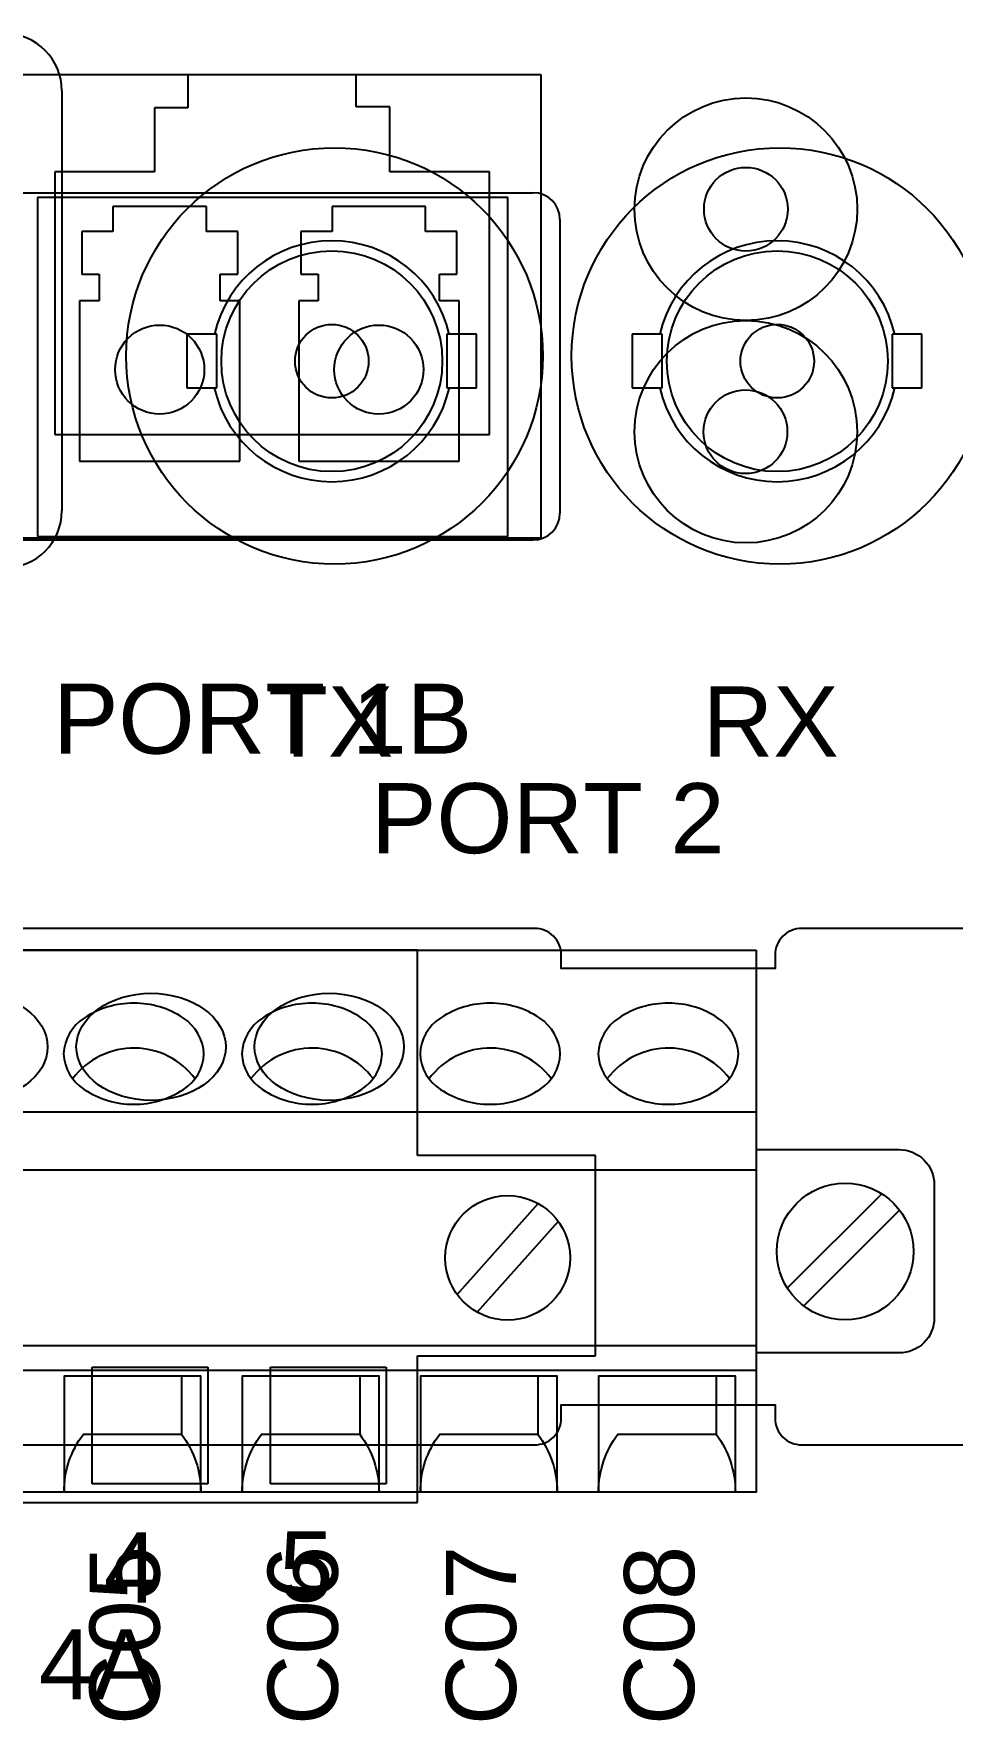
# Model space of a CAD drawing. Extents: x 1.1 to 23.7, y 0.2 to 17.2.
# Drawn here: x 18.017 to 19.048, y 5.105 to 6.999 of the extents above; entities that cross this region are included whole.
import ezdxf

# ---------------------------------------------------------------- set-up
doc = ezdxf.new("R2010")
doc.units = 0
doc.header["$MEASUREMENT"] = 0
for name, color, linetype in [('2_01__00__NO_ETH__EIA-232', 7, 'CONTINUOUS'), ('2_02__01__NO_ETH__EIA-485', 7, 'CONTINUOUS'), ('2_03__02___1__10-100BASE-T', 7, 'CONTINUOUS'), ('2_04__03___1__10-100BASE-T', 7, 'CONTINUOUS'), ('2_05__04___1__100BASE-FX_E', 7, 'CONTINUOUS'), ('2_06__06___2__10-100BASE-T', 7, 'CONTINUOUS'), ('2_07__08___2__100BASE-FX_E', 7, 'CONTINUOUS'), ('2_08__10__FO__NO_ETH__EIA-', 7, 'CONTINUOUS'), ('2_09__11__FO__NO_ETH__EIA-', 7, 'CONTINUOUS'), ('2_10__12__FO___1__10-100BA', 7, 'CONTINUOUS'), ('2_11__13__FO___1__10-100BA', 7, 'CONTINUOUS'), ('2_12__14__FO___1__100BASE-', 7, 'CONTINUOUS'), ('2_13__16__FO___2__10-100BA', 7, 'CONTINUOUS'), ('2_14__18__FO___2__100BASE-', 7, 'CONTINUOUS'), ('3_01__0-__NO_CARD', 7, 'CONTINUOUS'), ('3_02__B-___3__DI___4__DO__', 7, 'CONTINUOUS'), ('3_03__1-___4__DI___4__DO', 7, 'CONTINUOUS'), ('3_04__C-___4__DI___4__FHCI', 7, 'CONTINUOUS'), ('3_05__5-___8__AI', 7, 'CONTINUOUS'), ('3_06__6-___4__AI___4__AO', 7, 'CONTINUOUS'), ('3_07__A-__SERIAL_COMM_CARD', 7, 'CONTINUOUS'), ('3_08__3-___8__DI', 7, 'CONTINUOUS'), ('3_09__D-___4__DI___2__FORM', 7, 'CONTINUOUS')]:
    doc.layers.add(name, color=color, linetype=linetype)
doc.styles.add('ARIAL', font='arial.ttf')

msp = doc.modelspace()

# ---------------------------------------------------------------- linework, layer by layer
at = {"layer": '2_01__00__NO_ETH__EIA-232'}
msp.add_line((18.0484, 6.9352), (18.0484, 6.4634), dxfattribs=at)
for centre in [(18.3544, 6.6373), (18.8544, 6.6373)]:
    msp.add_circle(centre, 0.2338, dxfattribs=at)
for centre, start, end in [((17.9844, 6.9352), 0.0004, 90), ((17.9844, 6.4634), 270.0029, 0.0004)]:
    msp.add_arc(centre, 0.064, start, end, dxfattribs=at)
at = {"layer": '2_02__01__NO_ETH__EIA-485'}
msp.add_line((18.0484, 6.9352), (18.0484, 6.4634), dxfattribs=at)
for centre in [(18.3544, 6.6373), (18.8544, 6.6373)]:
    msp.add_circle(centre, 0.2338, dxfattribs=at)
for centre, start, end in [((17.9844, 6.9352), 0.0004, 90), ((17.9844, 6.4634), 270.0029, 0.0004)]:
    msp.add_arc(centre, 0.064, start, end, dxfattribs=at)
at = {"layer": '2_03__02___1__10-100BASE-T'}
for centre in [(18.3544, 6.6373), (18.8544, 6.6373)]:
    msp.add_circle(centre, 0.2338, dxfattribs=at)
at = {"layer": '2_04__03___1__10-100BASE-T'}
for centre in [(18.3544, 6.6373), (18.8544, 6.6373)]:
    msp.add_circle(centre, 0.2338, dxfattribs=at)
at = {"layer": '2_05__04___1__100BASE-FX_E'}
for p, q in [((17.9878, 6.8206), (18.5775, 6.8206)), ((18.6075, 6.7906), (18.6075, 6.4607)), ((17.9878, 6.4307), (18.5775, 6.4307))]:
    msp.add_line(p, q, dxfattribs=at)
for centre, radius in [((18.8162, 6.8021), 0.125), ((18.8162, 6.5522), 0.1249)]:
    msp.add_circle(centre, radius, dxfattribs=at)
for centre, start, end in [((18.5775, 6.7906), 0, 90), ((18.5775, 6.4607), 270, 0)]:
    msp.add_arc(centre, 0.03, start, end, dxfattribs=at)
at = {"layer": '2_06__06___2__10-100BASE-T'}
for p, q in [((18.5865, 6.953), (17.9823, 6.953)), ((18.1899, 6.953), (18.1899, 6.916)), ((18.3789, 6.917), (18.3789, 6.953)), ((18.5865, 6.433), (18.5865, 6.953)), ((18.1524, 6.916), (18.1524, 6.844)), ((18.1899, 6.916), (18.1524, 6.916)), ((18.4164, 6.917), (18.3789, 6.917)), ((18.4164, 6.844), (18.4164, 6.917)), ((18.1524, 6.844), (18.0404, 6.844)), ((18.0404, 6.844), (18.0404, 6.549)), ((18.5284, 6.844), (18.4164, 6.844)), ((18.5284, 6.549), (18.5284, 6.844)), ((18.0404, 6.549), (18.5284, 6.549)), ((17.9823, 6.433), (18.5865, 6.433))]:
    msp.add_line(p, q, dxfattribs=at)
for centre in [(18.8162, 6.8021), (18.8157, 6.5522)]:
    msp.add_circle(centre, 0.047, dxfattribs=at)
at = {"layer": '2_07__08___2__100BASE-FX_E'}
for p, q in [((18.5488, 6.8151), (18.0212, 6.8151)), ((18.0212, 6.8151), (18.0212, 6.4345)), ((18.2108, 6.8051), (18.1057, 6.8051)), ((18.1057, 6.8051), (18.1057, 6.777)), ((18.2108, 6.777), (18.2108, 6.8051)), ((18.4567, 6.8051), (18.3517, 6.8051)), ((18.3517, 6.8051), (18.3517, 6.777)), ((18.4567, 6.777), (18.4567, 6.8051)), ((18.5488, 6.4345), (18.5488, 6.8151)), ((18.1057, 6.777), (18.0708, 6.777)), ((18.0708, 6.777), (18.0708, 6.7291)), ((18.2458, 6.777), (18.2108, 6.777)), ((18.2458, 6.7291), (18.2458, 6.777)), ((18.3517, 6.777), (18.3167, 6.777)), ((18.3167, 6.777), (18.3167, 6.7291)), ((18.4917, 6.777), (18.4567, 6.777)), ((18.4917, 6.7291), (18.4917, 6.777)), ((18.0708, 6.7291), (18.0903, 6.7291)), ((18.0903, 6.7291), (18.0903, 6.6991)), ((18.2262, 6.6991), (18.2262, 6.7291)), ((18.2262, 6.7291), (18.2458, 6.7291)), ((18.3167, 6.7291), (18.3362, 6.7291)), ((18.3362, 6.7291), (18.3362, 6.6991)), ((18.4723, 6.6991), (18.4723, 6.7291)), ((18.4723, 6.7291), (18.4917, 6.7291)), ((18.0903, 6.6991), (18.0682, 6.6991)), ((18.0682, 6.6991), (18.0682, 6.519)), ((18.2482, 6.6991), (18.2262, 6.6991)), ((18.2482, 6.519), (18.2482, 6.6991)), ((18.3362, 6.6991), (18.3142, 6.6991)), ((18.3142, 6.6991), (18.3142, 6.519)), ((18.4943, 6.6991), (18.4723, 6.6991)), ((18.4943, 6.519), (18.4943, 6.6991)), ((18.0682, 6.519), (18.2482, 6.519)), ((18.3142, 6.519), (18.4943, 6.519)), ((18.0212, 6.4345), (18.5488, 6.4345))]:
    msp.add_line(p, q, dxfattribs=at)
for centre, radius in [((18.8162, 6.8021), 0.047), ((18.1582, 6.622), 0.05), ((18.4042, 6.622), 0.05), ((18.8157, 6.5522), 0.047)]:
    msp.add_circle(centre, radius, dxfattribs=at)
at = {"layer": '2_08__10__FO__NO_ETH__EIA-'}
for p, q in [((18.0484, 6.9352), (18.0484, 6.4634)), ((18.1887, 6.6613), (18.1892, 6.6617)), ((18.2222, 6.6617), (18.1887, 6.6617)), ((18.1887, 6.6617), (18.1887, 6.6014)), ((18.2222, 6.6014), (18.2222, 6.6617)), ((18.5138, 6.6617), (18.4804, 6.6617)), ((18.4804, 6.6617), (18.4804, 6.6014)), ((18.513, 6.6617), (18.5138, 6.6616)), ((18.5138, 6.6014), (18.5138, 6.6617)), ((18.6887, 6.6617), (18.6887, 6.6014)), ((18.6887, 6.6613), (18.6892, 6.6617)), ((18.7222, 6.6617), (18.6887, 6.6617)), ((18.7222, 6.6014), (18.7222, 6.6617)), ((19.0138, 6.6617), (18.9804, 6.6617)), ((18.9804, 6.6617), (18.9804, 6.6014)), ((19.013, 6.6617), (19.0138, 6.6616)), ((19.0138, 6.6014), (19.0138, 6.6617)), ((18.1895, 6.6014), (18.1887, 6.6015)), ((18.1887, 6.6014), (18.2222, 6.6014)), ((18.4804, 6.6014), (18.5138, 6.6014)), ((18.5138, 6.6018), (18.5133, 6.6014)), ((18.6895, 6.6014), (18.6887, 6.6015)), ((18.6887, 6.6014), (18.7222, 6.6014)), ((18.9804, 6.6014), (19.0138, 6.6014)), ((19.0138, 6.6018), (19.0133, 6.6014))]:
    msp.add_line(p, q, dxfattribs=at)
for centre, radius in [((18.3514, 6.6314), 0.124), ((18.8514, 6.6314), 0.124), ((18.3514, 6.6314), 0.0413), ((18.8514, 6.6314), 0.0413)]:
    msp.add_circle(centre, radius, dxfattribs=at)
for centre, radius, start, end in [((17.9844, 6.9352), 0.064, 0.0004, 90), ((18.3514, 6.6314), 0.1353, 12.9421, 167.0579), ((18.8514, 6.6314), 0.1353, 12.9421, 167.0579), ((18.3514, 6.6314), 0.1353, 192.8011, 347.1989), ((18.8514, 6.6314), 0.1353, 192.8011, 347.1989), ((17.9844, 6.4634), 0.064, 270.0029, 0.0004)]:
    msp.add_arc(centre, radius, start, end, dxfattribs=at)
at = {"layer": '2_09__11__FO__NO_ETH__EIA-'}
for p, q in [((18.0484, 6.9352), (18.0484, 6.4634)), ((18.1887, 6.6617), (18.1887, 6.6014)), ((18.2222, 6.6617), (18.1887, 6.6617)), ((18.1887, 6.6613), (18.1892, 6.6617)), ((18.2222, 6.6014), (18.2222, 6.6617)), ((18.4804, 6.6617), (18.4804, 6.6014)), ((18.5138, 6.6617), (18.4804, 6.6617)), ((18.513, 6.6617), (18.5138, 6.6616)), ((18.5138, 6.6014), (18.5138, 6.6617)), ((18.7222, 6.6617), (18.6887, 6.6617)), ((18.6887, 6.6613), (18.6892, 6.6617)), ((18.6887, 6.6617), (18.6887, 6.6014)), ((18.7222, 6.6014), (18.7222, 6.6617)), ((18.9804, 6.6617), (18.9804, 6.6014)), ((19.0138, 6.6617), (18.9804, 6.6617)), ((19.013, 6.6617), (19.0138, 6.6616)), ((19.0138, 6.6014), (19.0138, 6.6617)), ((18.1895, 6.6014), (18.1887, 6.6015)), ((18.1887, 6.6014), (18.2222, 6.6014)), ((18.4804, 6.6014), (18.5138, 6.6014)), ((18.5138, 6.6018), (18.5133, 6.6014)), ((18.6895, 6.6014), (18.6887, 6.6015)), ((18.6887, 6.6014), (18.7222, 6.6014)), ((18.9804, 6.6014), (19.0138, 6.6014)), ((19.0138, 6.6018), (19.0133, 6.6014))]:
    msp.add_line(p, q, dxfattribs=at)
for centre, radius in [((18.3514, 6.6314), 0.124), ((18.8514, 6.6314), 0.124), ((18.3514, 6.6314), 0.0413), ((18.8514, 6.6314), 0.0413)]:
    msp.add_circle(centre, radius, dxfattribs=at)
for centre, radius, start, end in [((17.9844, 6.9352), 0.064, 0.0004, 90), ((18.3514, 6.6314), 0.1353, 12.9421, 167.0579), ((18.8514, 6.6314), 0.1353, 12.9421, 167.0579), ((18.3514, 6.6314), 0.1353, 192.8011, 347.1989), ((18.8514, 6.6314), 0.1353, 192.8011, 347.1989), ((17.9844, 6.4634), 0.064, 270.0029, 0.0004)]:
    msp.add_arc(centre, radius, start, end, dxfattribs=at)
at = {"layer": '2_10__12__FO___1__10-100BA'}
for p, q in [((18.1887, 6.6613), (18.1892, 6.6617)), ((18.2222, 6.6617), (18.1887, 6.6617)), ((18.1887, 6.6617), (18.1887, 6.6014)), ((18.2222, 6.6014), (18.2222, 6.6617)), ((18.5138, 6.6617), (18.4804, 6.6617)), ((18.4804, 6.6617), (18.4804, 6.6014)), ((18.513, 6.6617), (18.5138, 6.6616)), ((18.5138, 6.6014), (18.5138, 6.6617)), ((18.6887, 6.6617), (18.6887, 6.6014)), ((18.6887, 6.6613), (18.6892, 6.6617)), ((18.7222, 6.6617), (18.6887, 6.6617)), ((18.7222, 6.6014), (18.7222, 6.6617)), ((19.0138, 6.6617), (18.9804, 6.6617)), ((18.9804, 6.6617), (18.9804, 6.6014)), ((19.013, 6.6617), (19.0138, 6.6616)), ((19.0138, 6.6014), (19.0138, 6.6617)), ((18.1895, 6.6014), (18.1887, 6.6015)), ((18.1887, 6.6014), (18.2222, 6.6014)), ((18.4804, 6.6014), (18.5138, 6.6014)), ((18.5138, 6.6018), (18.5133, 6.6014)), ((18.6895, 6.6014), (18.6887, 6.6015)), ((18.6887, 6.6014), (18.7222, 6.6014)), ((18.9804, 6.6014), (19.0138, 6.6014)), ((19.0138, 6.6018), (19.0133, 6.6014))]:
    msp.add_line(p, q, dxfattribs=at)
for centre, radius in [((18.3514, 6.6314), 0.124), ((18.8514, 6.6314), 0.124), ((18.3514, 6.6314), 0.0413), ((18.8514, 6.6314), 0.0413)]:
    msp.add_circle(centre, radius, dxfattribs=at)
for centre, start, end in [((18.3514, 6.6314), 12.9421, 167.0579), ((18.8514, 6.6314), 12.9421, 167.0579), ((18.3514, 6.6314), 192.8011, 347.1989), ((18.8514, 6.6314), 192.8011, 347.1989)]:
    msp.add_arc(centre, 0.1353, start, end, dxfattribs=at)
at = {"layer": '2_11__13__FO___1__10-100BA'}
for p, q in [((18.1887, 6.6613), (18.1892, 6.6617)), ((18.2222, 6.6617), (18.1887, 6.6617)), ((18.1887, 6.6617), (18.1887, 6.6014)), ((18.2222, 6.6014), (18.2222, 6.6617)), ((18.5138, 6.6617), (18.4804, 6.6617)), ((18.4804, 6.6617), (18.4804, 6.6014)), ((18.513, 6.6617), (18.5138, 6.6616)), ((18.5138, 6.6014), (18.5138, 6.6617)), ((18.6887, 6.6617), (18.6887, 6.6014)), ((18.6887, 6.6613), (18.6892, 6.6617)), ((18.7222, 6.6617), (18.6887, 6.6617)), ((18.7222, 6.6014), (18.7222, 6.6617)), ((19.0138, 6.6617), (18.9804, 6.6617)), ((18.9804, 6.6617), (18.9804, 6.6014)), ((19.013, 6.6617), (19.0138, 6.6616)), ((19.0138, 6.6014), (19.0138, 6.6617)), ((18.1895, 6.6014), (18.1887, 6.6015)), ((18.1887, 6.6014), (18.2222, 6.6014)), ((18.4804, 6.6014), (18.5138, 6.6014)), ((18.5138, 6.6018), (18.5133, 6.6014)), ((18.6895, 6.6014), (18.6887, 6.6015)), ((18.6887, 6.6014), (18.7222, 6.6014)), ((18.9804, 6.6014), (19.0138, 6.6014)), ((19.0138, 6.6018), (19.0133, 6.6014))]:
    msp.add_line(p, q, dxfattribs=at)
for centre, radius in [((18.3514, 6.6314), 0.124), ((18.8514, 6.6314), 0.124), ((18.3514, 6.6314), 0.0413), ((18.8514, 6.6314), 0.0413)]:
    msp.add_circle(centre, radius, dxfattribs=at)
for centre, start, end in [((18.3514, 6.6314), 12.9421, 167.0579), ((18.8514, 6.6314), 12.9421, 167.0579), ((18.3514, 6.6314), 192.8011, 347.1989), ((18.8514, 6.6314), 192.8011, 347.1989)]:
    msp.add_arc(centre, 0.1353, start, end, dxfattribs=at)
at = {"layer": '2_12__14__FO___1__100BASE-'}
for p, q in [((17.9878, 6.8206), (18.5775, 6.8206)), ((18.6075, 6.7906), (18.6075, 6.4607)), ((17.9878, 6.4307), (18.5775, 6.4307))]:
    msp.add_line(p, q, dxfattribs=at)
for centre, radius in [((18.8162, 6.8021), 0.125), ((18.8162, 6.5522), 0.1249)]:
    msp.add_circle(centre, radius, dxfattribs=at)
for centre, start, end in [((18.5775, 6.7906), 0, 90), ((18.5775, 6.4607), 270, 0)]:
    msp.add_arc(centre, 0.03, start, end, dxfattribs=at)
at = {"layer": '2_13__16__FO___2__10-100BA'}
for p, q in [((18.5865, 6.953), (17.9823, 6.953)), ((18.1899, 6.953), (18.1899, 6.916)), ((18.3789, 6.917), (18.3789, 6.953)), ((18.5865, 6.433), (18.5865, 6.953)), ((18.1524, 6.916), (18.1524, 6.844)), ((18.1899, 6.916), (18.1524, 6.916)), ((18.4164, 6.917), (18.3789, 6.917)), ((18.4164, 6.844), (18.4164, 6.917)), ((18.0404, 6.844), (18.0404, 6.549)), ((18.1524, 6.844), (18.0404, 6.844)), ((18.5284, 6.844), (18.4164, 6.844)), ((18.5284, 6.549), (18.5284, 6.844)), ((18.0404, 6.549), (18.5284, 6.549)), ((17.9823, 6.433), (18.5865, 6.433))]:
    msp.add_line(p, q, dxfattribs=at)
for centre in [(18.8162, 6.8021), (18.8157, 6.5522)]:
    msp.add_circle(centre, 0.047, dxfattribs=at)
at = {"layer": '2_14__18__FO___2__100BASE-'}
for p, q in [((18.0212, 6.8151), (18.0212, 6.4345)), ((18.5488, 6.8151), (18.0212, 6.8151)), ((18.1057, 6.8051), (18.1057, 6.777)), ((18.2108, 6.8051), (18.1057, 6.8051)), ((18.2108, 6.777), (18.2108, 6.8051)), ((18.3517, 6.8051), (18.3517, 6.777)), ((18.4567, 6.8051), (18.3517, 6.8051)), ((18.4567, 6.777), (18.4567, 6.8051)), ((18.5488, 6.4345), (18.5488, 6.8151)), ((18.0708, 6.777), (18.0708, 6.7291)), ((18.1057, 6.777), (18.0708, 6.777)), ((18.2458, 6.777), (18.2108, 6.777)), ((18.2458, 6.7291), (18.2458, 6.777)), ((18.3167, 6.777), (18.3167, 6.7291)), ((18.3517, 6.777), (18.3167, 6.777)), ((18.4917, 6.777), (18.4567, 6.777)), ((18.4917, 6.7291), (18.4917, 6.777)), ((18.0708, 6.7291), (18.0903, 6.7291)), ((18.0903, 6.7291), (18.0903, 6.6991)), ((18.2262, 6.7291), (18.2458, 6.7291)), ((18.2262, 6.6991), (18.2262, 6.7291)), ((18.3167, 6.7291), (18.3362, 6.7291)), ((18.3362, 6.7291), (18.3362, 6.6991)), ((18.4723, 6.7291), (18.4917, 6.7291)), ((18.4723, 6.6991), (18.4723, 6.7291)), ((18.0682, 6.6991), (18.0682, 6.519)), ((18.0903, 6.6991), (18.0682, 6.6991)), ((18.2482, 6.6991), (18.2262, 6.6991)), ((18.2482, 6.519), (18.2482, 6.6991)), ((18.3142, 6.6991), (18.3142, 6.519)), ((18.3362, 6.6991), (18.3142, 6.6991)), ((18.4943, 6.6991), (18.4723, 6.6991)), ((18.4943, 6.519), (18.4943, 6.6991)), ((18.0682, 6.519), (18.2482, 6.519)), ((18.3142, 6.519), (18.4943, 6.519)), ((18.0212, 6.4345), (18.5488, 6.4345))]:
    msp.add_line(p, q, dxfattribs=at)
for centre, radius in [((18.8162, 6.8021), 0.047), ((18.1582, 6.622), 0.05), ((18.4042, 6.622), 0.05), ((18.8157, 6.5522), 0.047)]:
    msp.add_circle(centre, radius, dxfattribs=at)
at = {"layer": '3_01__0-__NO_CARD'}
for points in [[(19.7741, 5.9943), (18.8789, 5.9943, 0.414214), (18.849, 5.9644), (18.849, 5.9493), (18.609, 5.9493), (18.609, 5.9644, 0.414214), (18.5791, 5.9943), (17.6139, 5.9943, 0.414214)], [(17.6139, 5.4143), (18.5791, 5.4143, 0.414214), (18.609, 5.4442), (18.609, 5.4593), (18.849, 5.4593), (18.849, 5.4442, 0.414214), (18.8789, 5.4143), (19.7741, 5.4143, 0.414214)]]:
    msp.add_lwpolyline(points, format="xyb", dxfattribs=at)
at = {"layer": '3_02__B-___3__DI___4__DO__'}
msp.add_lwpolyline([(18.8276, 5.97), (18.8276, 5.3613), (17.2276, 5.3613), (17.2276, 5.97)], close=True, dxfattribs=at)
for points in [[(18.1848, 5.8936, 0.154167), (18.1292, 5.9102, 0.154167), (18.0735, 5.8936, 0.244062), (18.0504, 5.8535, 0.244061), (18.0735, 5.8135, 0.154167), (18.1292, 5.7969, 0.154167), (18.1848, 5.8135, 0.24406), (18.2079, 5.8535, 0.236767)], [(18.3848, 5.8936, 0.154167), (18.3292, 5.9102, 0.154167), (18.2735, 5.8936, 0.244062), (18.2504, 5.8535, 0.244061), (18.2735, 5.8135, 0.154167), (18.3292, 5.7969, 0.154167), (18.3848, 5.8135, 0.24406), (18.4079, 5.8535, 0.236767)], [(18.5848, 5.8936, 0.154167), (18.5292, 5.9102, 0.154167), (18.4735, 5.8936, 0.244062), (18.4504, 5.8535, 0.244061), (18.4735, 5.8135, 0.154167), (18.5292, 5.7969, 0.154167), (18.5848, 5.8135, 0.24406), (18.6079, 5.8535, 0.236767)], [(18.7848, 5.8936, 0.154167), (18.7292, 5.9102, 0.154167), (18.6735, 5.8936, 0.244062), (18.6504, 5.8535, 0.244061), (18.6735, 5.8135, 0.154167), (18.7292, 5.7969, 0.154167), (18.7848, 5.8135, 0.24406), (18.8079, 5.8535, 0.236767)]]:
    msp.add_lwpolyline(points, format="xyb", close=True, dxfattribs=at)
for points in [[(18.198, 5.8257, 0.005828), (18.1977, 5.8256, 0.231198), (18.1307, 5.8599, 0.240907), (18.0606, 5.8256, 0.001746), (18.0605, 5.8255)], [(18.398, 5.8257, 0.005828), (18.3977, 5.8256, 0.231198), (18.3307, 5.8599, 0.240907), (18.2606, 5.8256, 0.001746), (18.2605, 5.8255)], [(18.598, 5.8257, 0.005828), (18.5977, 5.8256, 0.231198), (18.5307, 5.8599, 0.240907), (18.4606, 5.8256, 0.001746), (18.4605, 5.8255)], [(18.798, 5.8257, 0.005828), (18.7977, 5.8256, 0.231198), (18.7307, 5.8599, 0.240907), (18.6606, 5.8256, 0.001746), (18.6605, 5.8255)], [(18.8276, 5.7459), (18.9882, 5.7459, -0.414214), (19.0276, 5.7065), (19.0276, 5.5569, -0.414214), (18.9882, 5.5175), (18.8276, 5.5175)], [(18.1827, 5.4914), (18.1827, 5.4262, -0.162987), (18.2044, 5.3612), (18.2044, 5.4914), (18.0508, 5.4914), (18.0508, 5.3613, -0.162853), (18.0725, 5.4262), (18.1827, 5.4262)], [(18.3827, 5.4914), (18.3827, 5.4262, -0.162987), (18.4044, 5.3612), (18.4044, 5.4914), (18.2508, 5.4914), (18.2508, 5.3613, -0.162853), (18.2725, 5.4262), (18.3827, 5.4262)], [(18.5827, 5.4914), (18.5827, 5.4262, -0.162987), (18.6044, 5.3612), (18.6044, 5.4914), (18.4508, 5.4914), (18.4508, 5.3613, -0.162853), (18.4725, 5.4262), (18.5827, 5.4262)], [(18.7827, 5.4914), (18.7827, 5.4262, -0.162987), (18.8044, 5.3612), (18.8044, 5.4914), (18.6508, 5.4914), (18.6508, 5.3613, -0.162853), (18.6725, 5.4262), (18.7827, 5.4262)]]:
    msp.add_lwpolyline(points, format="xyb", dxfattribs=at)
for points in [[(17.2276, 5.7884), (18.8276, 5.7884)], [(17.2276, 5.723), (18.8276, 5.723)], [(18.8627, 5.5904), (18.9686, 5.6963)], [(18.8811, 5.5703), (18.9887, 5.6779)], [(17.2276, 5.5259), (18.8276, 5.5259)], [(17.2276, 5.498), (18.8276, 5.498)]]:
    msp.add_lwpolyline(points, dxfattribs=at)
msp.add_circle((18.9276, 5.6314), 0.0768, dxfattribs=at)
at = {"layer": '3_03__1-___4__DI___4__DO'}
msp.add_lwpolyline([(18.8276, 5.97), (18.8276, 5.3613), (17.2276, 5.3613), (17.2276, 5.97)], close=True, dxfattribs=at)
for points in [[(18.1848, 5.8936, 0.154167), (18.1292, 5.9102, 0.154167), (18.0735, 5.8936, 0.244062), (18.0504, 5.8535, 0.244061), (18.0735, 5.8135, 0.154167), (18.1292, 5.7969, 0.154167), (18.1848, 5.8135, 0.24406), (18.2079, 5.8535, 0.236767)], [(18.3848, 5.8936, 0.154167), (18.3292, 5.9102, 0.154167), (18.2735, 5.8936, 0.244062), (18.2504, 5.8535, 0.244061), (18.2735, 5.8135, 0.154167), (18.3292, 5.7969, 0.154167), (18.3848, 5.8135, 0.24406), (18.4079, 5.8535, 0.236767)], [(18.5848, 5.8936, 0.154167), (18.5292, 5.9102, 0.154167), (18.4735, 5.8936, 0.244062), (18.4504, 5.8535, 0.244061), (18.4735, 5.8135, 0.154167), (18.5292, 5.7969, 0.154167), (18.5848, 5.8135, 0.24406), (18.6079, 5.8535, 0.236767)], [(18.7848, 5.8936, 0.154167), (18.7292, 5.9102, 0.154167), (18.6735, 5.8936, 0.244062), (18.6504, 5.8535, 0.244061), (18.6735, 5.8135, 0.154167), (18.7292, 5.7969, 0.154167), (18.7848, 5.8135, 0.24406), (18.8079, 5.8535, 0.236767)]]:
    msp.add_lwpolyline(points, format="xyb", close=True, dxfattribs=at)
for points in [[(18.198, 5.8257, 0.005828), (18.1977, 5.8256, 0.231198), (18.1307, 5.8599, 0.240907), (18.0606, 5.8256, 0.001746), (18.0605, 5.8255)], [(18.398, 5.8257, 0.005828), (18.3977, 5.8256, 0.231198), (18.3307, 5.8599, 0.240907), (18.2606, 5.8256, 0.001746), (18.2605, 5.8255)], [(18.598, 5.8257, 0.005828), (18.5977, 5.8256, 0.231198), (18.5307, 5.8599, 0.240907), (18.4606, 5.8256, 0.001746), (18.4605, 5.8255)], [(18.798, 5.8257, 0.005828), (18.7977, 5.8256, 0.231198), (18.7307, 5.8599, 0.240907), (18.6606, 5.8256, 0.001746), (18.6605, 5.8255)], [(18.8276, 5.7459), (18.9882, 5.7459, -0.414214), (19.0276, 5.7065), (19.0276, 5.5569, -0.414214), (18.9882, 5.5175), (18.8276, 5.5175)], [(18.1827, 5.4914), (18.1827, 5.4262, -0.162987), (18.2044, 5.3612), (18.2044, 5.4914), (18.0508, 5.4914), (18.0508, 5.3613, -0.162853), (18.0725, 5.4262), (18.1827, 5.4262)], [(18.3827, 5.4914), (18.3827, 5.4262, -0.162987), (18.4044, 5.3612), (18.4044, 5.4914), (18.2508, 5.4914), (18.2508, 5.3613, -0.162853), (18.2725, 5.4262), (18.3827, 5.4262)], [(18.5827, 5.4914), (18.5827, 5.4262, -0.162987), (18.6044, 5.3612), (18.6044, 5.4914), (18.4508, 5.4914), (18.4508, 5.3613, -0.162853), (18.4725, 5.4262), (18.5827, 5.4262)], [(18.7827, 5.4914), (18.7827, 5.4262, -0.162987), (18.8044, 5.3612), (18.8044, 5.4914), (18.6508, 5.4914), (18.6508, 5.3613, -0.162853), (18.6725, 5.4262), (18.7827, 5.4262)]]:
    msp.add_lwpolyline(points, format="xyb", dxfattribs=at)
for points in [[(17.2276, 5.7884), (18.8276, 5.7884)], [(17.2276, 5.723), (18.8276, 5.723)], [(18.8627, 5.5904), (18.9686, 5.6963)], [(18.8811, 5.5703), (18.9887, 5.6779)], [(17.2276, 5.5259), (18.8276, 5.5259)], [(17.2276, 5.498), (18.8276, 5.498)]]:
    msp.add_lwpolyline(points, dxfattribs=at)
msp.add_circle((18.9276, 5.6314), 0.0768, dxfattribs=at)
at = {"layer": '3_04__C-___4__DI___4__FHCI'}
msp.add_lwpolyline([(18.8276, 5.97), (18.8276, 5.3613), (17.2276, 5.3613), (17.2276, 5.97)], close=True, dxfattribs=at)
for points in [[(18.1848, 5.8936, 0.154167), (18.1292, 5.9102, 0.154167), (18.0735, 5.8936, 0.244062), (18.0504, 5.8535, 0.244061), (18.0735, 5.8135, 0.154167), (18.1292, 5.7969, 0.154167), (18.1848, 5.8135, 0.24406), (18.2079, 5.8535, 0.236767)], [(18.3848, 5.8936, 0.154167), (18.3292, 5.9102, 0.154167), (18.2735, 5.8936, 0.244062), (18.2504, 5.8535, 0.244061), (18.2735, 5.8135, 0.154167), (18.3292, 5.7969, 0.154167), (18.3848, 5.8135, 0.24406), (18.4079, 5.8535, 0.236767)], [(18.5848, 5.8936, 0.154167), (18.5292, 5.9102, 0.154167), (18.4735, 5.8936, 0.244062), (18.4504, 5.8535, 0.244061), (18.4735, 5.8135, 0.154167), (18.5292, 5.7969, 0.154167), (18.5848, 5.8135, 0.24406), (18.6079, 5.8535, 0.236767)], [(18.7848, 5.8936, 0.154167), (18.7292, 5.9102, 0.154167), (18.6735, 5.8936, 0.244062), (18.6504, 5.8535, 0.244061), (18.6735, 5.8135, 0.154167), (18.7292, 5.7969, 0.154167), (18.7848, 5.8135, 0.24406), (18.8079, 5.8535, 0.236767)]]:
    msp.add_lwpolyline(points, format="xyb", close=True, dxfattribs=at)
for points in [[(18.198, 5.8257, 0.005828), (18.1977, 5.8256, 0.231198), (18.1307, 5.8599, 0.240907), (18.0606, 5.8256, 0.001746), (18.0605, 5.8255)], [(18.398, 5.8257, 0.005828), (18.3977, 5.8256, 0.231198), (18.3307, 5.8599, 0.240907), (18.2606, 5.8256, 0.001746), (18.2605, 5.8255)], [(18.598, 5.8257, 0.005828), (18.5977, 5.8256, 0.231198), (18.5307, 5.8599, 0.240907), (18.4606, 5.8256, 0.001746), (18.4605, 5.8255)], [(18.798, 5.8257, 0.005828), (18.7977, 5.8256, 0.231198), (18.7307, 5.8599, 0.240907), (18.6606, 5.8256, 0.001746), (18.6605, 5.8255)], [(18.8276, 5.7459), (18.9882, 5.7459, -0.414214), (19.0276, 5.7065), (19.0276, 5.5569, -0.414214), (18.9882, 5.5175), (18.8276, 5.5175)], [(18.1827, 5.4914), (18.1827, 5.4262, -0.162987), (18.2044, 5.3612), (18.2044, 5.4914), (18.0508, 5.4914), (18.0508, 5.3613, -0.162853), (18.0725, 5.4262), (18.1827, 5.4262)], [(18.3827, 5.4914), (18.3827, 5.4262, -0.162987), (18.4044, 5.3612), (18.4044, 5.4914), (18.2508, 5.4914), (18.2508, 5.3613, -0.162853), (18.2725, 5.4262), (18.3827, 5.4262)], [(18.5827, 5.4914), (18.5827, 5.4262, -0.162987), (18.6044, 5.3612), (18.6044, 5.4914), (18.4508, 5.4914), (18.4508, 5.3613, -0.162853), (18.4725, 5.4262), (18.5827, 5.4262)], [(18.7827, 5.4914), (18.7827, 5.4262, -0.162987), (18.8044, 5.3612), (18.8044, 5.4914), (18.6508, 5.4914), (18.6508, 5.3613, -0.162853), (18.6725, 5.4262), (18.7827, 5.4262)]]:
    msp.add_lwpolyline(points, format="xyb", dxfattribs=at)
for points in [[(17.2276, 5.7884), (18.8276, 5.7884)], [(17.2276, 5.723), (18.8276, 5.723)], [(18.8627, 5.5904), (18.9686, 5.6963)], [(18.8811, 5.5703), (18.9887, 5.6779)], [(17.2276, 5.5259), (18.8276, 5.5259)], [(17.2276, 5.498), (18.8276, 5.498)]]:
    msp.add_lwpolyline(points, dxfattribs=at)
msp.add_circle((18.9276, 5.6314), 0.0768, dxfattribs=at)
at = {"layer": '3_05__5-___8__AI'}
msp.add_lwpolyline([(18.8276, 5.97), (18.8276, 5.3613), (17.2276, 5.3613), (17.2276, 5.97)], close=True, dxfattribs=at)
for points in [[(18.1848, 5.8936, 0.154167), (18.1292, 5.9102, 0.154167), (18.0735, 5.8936, 0.244062), (18.0504, 5.8535, 0.244061), (18.0735, 5.8135, 0.154167), (18.1292, 5.7969, 0.154167), (18.1848, 5.8135, 0.24406), (18.2079, 5.8535, 0.236767)], [(18.3848, 5.8936, 0.154167), (18.3292, 5.9102, 0.154167), (18.2735, 5.8936, 0.244062), (18.2504, 5.8535, 0.244061), (18.2735, 5.8135, 0.154167), (18.3292, 5.7969, 0.154167), (18.3848, 5.8135, 0.24406), (18.4079, 5.8535, 0.236767)], [(18.5848, 5.8936, 0.154167), (18.5292, 5.9102, 0.154167), (18.4735, 5.8936, 0.244062), (18.4504, 5.8535, 0.244061), (18.4735, 5.8135, 0.154167), (18.5292, 5.7969, 0.154167), (18.5848, 5.8135, 0.24406), (18.6079, 5.8535, 0.236767)], [(18.7848, 5.8936, 0.154167), (18.7292, 5.9102, 0.154167), (18.6735, 5.8936, 0.244062), (18.6504, 5.8535, 0.244061), (18.6735, 5.8135, 0.154167), (18.7292, 5.7969, 0.154167), (18.7848, 5.8135, 0.24406), (18.8079, 5.8535, 0.236767)]]:
    msp.add_lwpolyline(points, format="xyb", close=True, dxfattribs=at)
for points in [[(18.198, 5.8257, 0.005828), (18.1977, 5.8256, 0.231198), (18.1307, 5.8599, 0.240907), (18.0606, 5.8256, 0.001746), (18.0605, 5.8255)], [(18.398, 5.8257, 0.005828), (18.3977, 5.8256, 0.231198), (18.3307, 5.8599, 0.240907), (18.2606, 5.8256, 0.001746), (18.2605, 5.8255)], [(18.598, 5.8257, 0.005828), (18.5977, 5.8256, 0.231198), (18.5307, 5.8599, 0.240907), (18.4606, 5.8256, 0.001746), (18.4605, 5.8255)], [(18.798, 5.8257, 0.005828), (18.7977, 5.8256, 0.231198), (18.7307, 5.8599, 0.240907), (18.6606, 5.8256, 0.001746), (18.6605, 5.8255)], [(18.8276, 5.7459), (18.9882, 5.7459, -0.414214), (19.0276, 5.7065), (19.0276, 5.5569, -0.414214), (18.9882, 5.5175), (18.8276, 5.5175)], [(18.1827, 5.4914), (18.1827, 5.4262, -0.162987), (18.2044, 5.3612), (18.2044, 5.4914), (18.0508, 5.4914), (18.0508, 5.3613, -0.162853), (18.0725, 5.4262), (18.1827, 5.4262)], [(18.3827, 5.4914), (18.3827, 5.4262, -0.162987), (18.4044, 5.3612), (18.4044, 5.4914), (18.2508, 5.4914), (18.2508, 5.3613, -0.162853), (18.2725, 5.4262), (18.3827, 5.4262)], [(18.5827, 5.4914), (18.5827, 5.4262, -0.162987), (18.6044, 5.3612), (18.6044, 5.4914), (18.4508, 5.4914), (18.4508, 5.3613, -0.162853), (18.4725, 5.4262), (18.5827, 5.4262)], [(18.7827, 5.4914), (18.7827, 5.4262, -0.162987), (18.8044, 5.3612), (18.8044, 5.4914), (18.6508, 5.4914), (18.6508, 5.3613, -0.162853), (18.6725, 5.4262), (18.7827, 5.4262)]]:
    msp.add_lwpolyline(points, format="xyb", dxfattribs=at)
for points in [[(17.2276, 5.7884), (18.8276, 5.7884)], [(17.2276, 5.723), (18.8276, 5.723)], [(18.8627, 5.5904), (18.9686, 5.6963)], [(18.8811, 5.5703), (18.9887, 5.6779)], [(17.2276, 5.5259), (18.8276, 5.5259)], [(17.2276, 5.498), (18.8276, 5.498)]]:
    msp.add_lwpolyline(points, dxfattribs=at)
msp.add_circle((18.9276, 5.6314), 0.0768, dxfattribs=at)
at = {"layer": '3_06__6-___4__AI___4__AO'}
msp.add_lwpolyline([(18.8276, 5.97), (18.8276, 5.3613), (17.2276, 5.3613), (17.2276, 5.97)], close=True, dxfattribs=at)
for points in [[(18.1848, 5.8936, 0.154167), (18.1292, 5.9102, 0.154167), (18.0735, 5.8936, 0.244062), (18.0504, 5.8535, 0.244061), (18.0735, 5.8135, 0.154167), (18.1292, 5.7969, 0.154167), (18.1848, 5.8135, 0.24406), (18.2079, 5.8535, 0.236767)], [(18.3848, 5.8936, 0.154167), (18.3292, 5.9102, 0.154167), (18.2735, 5.8936, 0.244062), (18.2504, 5.8535, 0.244061), (18.2735, 5.8135, 0.154167), (18.3292, 5.7969, 0.154167), (18.3848, 5.8135, 0.24406), (18.4079, 5.8535, 0.236767)], [(18.5848, 5.8936, 0.154167), (18.5292, 5.9102, 0.154167), (18.4735, 5.8936, 0.244062), (18.4504, 5.8535, 0.244061), (18.4735, 5.8135, 0.154167), (18.5292, 5.7969, 0.154167), (18.5848, 5.8135, 0.24406), (18.6079, 5.8535, 0.236767)], [(18.7848, 5.8936, 0.154167), (18.7292, 5.9102, 0.154167), (18.6735, 5.8936, 0.244062), (18.6504, 5.8535, 0.244061), (18.6735, 5.8135, 0.154167), (18.7292, 5.7969, 0.154167), (18.7848, 5.8135, 0.24406), (18.8079, 5.8535, 0.236767)]]:
    msp.add_lwpolyline(points, format="xyb", close=True, dxfattribs=at)
for points in [[(18.198, 5.8257, 0.005828), (18.1977, 5.8256, 0.231198), (18.1307, 5.8599, 0.240907), (18.0606, 5.8256, 0.001746), (18.0605, 5.8255)], [(18.398, 5.8257, 0.005828), (18.3977, 5.8256, 0.231198), (18.3307, 5.8599, 0.240907), (18.2606, 5.8256, 0.001746), (18.2605, 5.8255)], [(18.598, 5.8257, 0.005828), (18.5977, 5.8256, 0.231198), (18.5307, 5.8599, 0.240907), (18.4606, 5.8256, 0.001746), (18.4605, 5.8255)], [(18.798, 5.8257, 0.005828), (18.7977, 5.8256, 0.231198), (18.7307, 5.8599, 0.240907), (18.6606, 5.8256, 0.001746), (18.6605, 5.8255)], [(18.8276, 5.7459), (18.9882, 5.7459, -0.414214), (19.0276, 5.7065), (19.0276, 5.5569, -0.414214), (18.9882, 5.5175), (18.8276, 5.5175)], [(18.1827, 5.4914), (18.1827, 5.4262, -0.162987), (18.2044, 5.3612), (18.2044, 5.4914), (18.0508, 5.4914), (18.0508, 5.3613, -0.162853), (18.0725, 5.4262), (18.1827, 5.4262)], [(18.3827, 5.4914), (18.3827, 5.4262, -0.162987), (18.4044, 5.3612), (18.4044, 5.4914), (18.2508, 5.4914), (18.2508, 5.3613, -0.162853), (18.2725, 5.4262), (18.3827, 5.4262)], [(18.5827, 5.4914), (18.5827, 5.4262, -0.162987), (18.6044, 5.3612), (18.6044, 5.4914), (18.4508, 5.4914), (18.4508, 5.3613, -0.162853), (18.4725, 5.4262), (18.5827, 5.4262)], [(18.7827, 5.4914), (18.7827, 5.4262, -0.162987), (18.8044, 5.3612), (18.8044, 5.4914), (18.6508, 5.4914), (18.6508, 5.3613, -0.162853), (18.6725, 5.4262), (18.7827, 5.4262)]]:
    msp.add_lwpolyline(points, format="xyb", dxfattribs=at)
for points in [[(17.2276, 5.7884), (18.8276, 5.7884)], [(17.2276, 5.723), (18.8276, 5.723)], [(18.8627, 5.5904), (18.9686, 5.6963)], [(18.8811, 5.5703), (18.9887, 5.6779)], [(17.2276, 5.5259), (18.8276, 5.5259)], [(17.2276, 5.498), (18.8276, 5.498)]]:
    msp.add_lwpolyline(points, dxfattribs=at)
msp.add_circle((18.9276, 5.6314), 0.0768, dxfattribs=at)
at = {"layer": '3_07__A-__SERIAL_COMM_CARD'}
for p, q in [((18.4475, 5.9698), (17.4473, 5.9698)), ((18.4475, 5.7393), (18.4475, 5.9698)), ((18.6473, 5.7393), (18.4475, 5.7393)), ((18.6473, 5.5143), (18.6473, 5.7393)), ((18.4922, 5.5832), (18.5829, 5.6853)), ((18.6054, 5.6653), (18.5146, 5.5632)), ((18.4475, 5.5143), (18.6473, 5.5143)), ((18.4475, 5.3494), (18.4475, 5.5143)), ((18.0825, 5.5014), (18.2124, 5.5014)), ((18.0825, 5.3705), (18.0825, 5.5014)), ((18.2124, 5.5014), (18.2124, 5.3705)), ((18.2825, 5.5014), (18.4124, 5.5014)), ((18.2825, 5.3705), (18.2825, 5.5014)), ((18.4124, 5.5014), (18.4124, 5.3705)), ((18.2124, 5.3705), (18.0825, 5.3705)), ((18.4124, 5.3705), (18.2825, 5.3705)), ((17.4473, 5.3494), (18.4475, 5.3494))]:
    msp.add_line(p, q, dxfattribs=at)
msp.add_circle((18.5488, 5.6243), 0.07, dxfattribs=at)
for centre in [(17.9485, 5.8613), (18.1485, 5.8613), (18.3485, 5.8613)]:
    msp.add_ellipse(centre, major_axis=(-0.0839, 0), ratio=0.716567, dxfattribs=at)
at = {"layer": '3_08__3-___8__DI'}
msp.add_lwpolyline([(18.8276, 5.97), (18.8276, 5.3613), (17.2276, 5.3613), (17.2276, 5.97)], close=True, dxfattribs=at)
for points in [[(18.1848, 5.8936, 0.154167), (18.1292, 5.9102, 0.154167), (18.0735, 5.8936, 0.244062), (18.0504, 5.8535, 0.244061), (18.0735, 5.8135, 0.154167), (18.1292, 5.7969, 0.154167), (18.1848, 5.8135, 0.24406), (18.2079, 5.8535, 0.236767)], [(18.3848, 5.8936, 0.154167), (18.3292, 5.9102, 0.154167), (18.2735, 5.8936, 0.244062), (18.2504, 5.8535, 0.244061), (18.2735, 5.8135, 0.154167), (18.3292, 5.7969, 0.154167), (18.3848, 5.8135, 0.24406), (18.4079, 5.8535, 0.236767)], [(18.5848, 5.8936, 0.154167), (18.5292, 5.9102, 0.154167), (18.4735, 5.8936, 0.244062), (18.4504, 5.8535, 0.244061), (18.4735, 5.8135, 0.154167), (18.5292, 5.7969, 0.154167), (18.5848, 5.8135, 0.24406), (18.6079, 5.8535, 0.236767)], [(18.7848, 5.8936, 0.154167), (18.7292, 5.9102, 0.154167), (18.6735, 5.8936, 0.244062), (18.6504, 5.8535, 0.244061), (18.6735, 5.8135, 0.154167), (18.7292, 5.7969, 0.154167), (18.7848, 5.8135, 0.24406), (18.8079, 5.8535, 0.236767)]]:
    msp.add_lwpolyline(points, format="xyb", close=True, dxfattribs=at)
for points in [[(18.198, 5.8257, 0.005828), (18.1977, 5.8256, 0.231198), (18.1307, 5.8599, 0.240907), (18.0606, 5.8256, 0.001746), (18.0605, 5.8255)], [(18.398, 5.8257, 0.005828), (18.3977, 5.8256, 0.231198), (18.3307, 5.8599, 0.240907), (18.2606, 5.8256, 0.001746), (18.2605, 5.8255)], [(18.598, 5.8257, 0.005828), (18.5977, 5.8256, 0.231198), (18.5307, 5.8599, 0.240907), (18.4606, 5.8256, 0.001746), (18.4605, 5.8255)], [(18.798, 5.8257, 0.005828), (18.7977, 5.8256, 0.231198), (18.7307, 5.8599, 0.240907), (18.6606, 5.8256, 0.001746), (18.6605, 5.8255)], [(18.8276, 5.7459), (18.9882, 5.7459, -0.414214), (19.0276, 5.7065), (19.0276, 5.5569, -0.414214), (18.9882, 5.5175), (18.8276, 5.5175)], [(18.1827, 5.4914), (18.1827, 5.4262, -0.162987), (18.2044, 5.3612), (18.2044, 5.4914), (18.0508, 5.4914), (18.0508, 5.3613, -0.162853), (18.0725, 5.4262), (18.1827, 5.4262)], [(18.3827, 5.4914), (18.3827, 5.4262, -0.162987), (18.4044, 5.3612), (18.4044, 5.4914), (18.2508, 5.4914), (18.2508, 5.3613, -0.162853), (18.2725, 5.4262), (18.3827, 5.4262)], [(18.5827, 5.4914), (18.5827, 5.4262, -0.162987), (18.6044, 5.3612), (18.6044, 5.4914), (18.4508, 5.4914), (18.4508, 5.3613, -0.162853), (18.4725, 5.4262), (18.5827, 5.4262)], [(18.7827, 5.4914), (18.7827, 5.4262, -0.162987), (18.8044, 5.3612), (18.8044, 5.4914), (18.6508, 5.4914), (18.6508, 5.3613, -0.162853), (18.6725, 5.4262), (18.7827, 5.4262)]]:
    msp.add_lwpolyline(points, format="xyb", dxfattribs=at)
for points in [[(17.2276, 5.7884), (18.8276, 5.7884)], [(17.2276, 5.723), (18.8276, 5.723)], [(18.8627, 5.5904), (18.9686, 5.6963)], [(18.8811, 5.5703), (18.9887, 5.6779)], [(17.2276, 5.5259), (18.8276, 5.5259)], [(17.2276, 5.498), (18.8276, 5.498)]]:
    msp.add_lwpolyline(points, dxfattribs=at)
msp.add_circle((18.9276, 5.6314), 0.0768, dxfattribs=at)
at = {"layer": '3_09__D-___4__DI___2__FORM'}
msp.add_lwpolyline([(18.8276, 5.97), (18.8276, 5.3613), (17.2276, 5.3613), (17.2276, 5.97)], close=True, dxfattribs=at)
for points in [[(18.1848, 5.8936, 0.154167), (18.1292, 5.9102, 0.154167), (18.0735, 5.8936, 0.244062), (18.0504, 5.8535, 0.244061), (18.0735, 5.8135, 0.154167), (18.1292, 5.7969, 0.154167), (18.1848, 5.8135, 0.24406), (18.2079, 5.8535, 0.236767)], [(18.3848, 5.8936, 0.154167), (18.3292, 5.9102, 0.154167), (18.2735, 5.8936, 0.244062), (18.2504, 5.8535, 0.244061), (18.2735, 5.8135, 0.154167), (18.3292, 5.7969, 0.154167), (18.3848, 5.8135, 0.24406), (18.4079, 5.8535, 0.236767)], [(18.5848, 5.8936, 0.154167), (18.5292, 5.9102, 0.154167), (18.4735, 5.8936, 0.244062), (18.4504, 5.8535, 0.244061), (18.4735, 5.8135, 0.154167), (18.5292, 5.7969, 0.154167), (18.5848, 5.8135, 0.24406), (18.6079, 5.8535, 0.236767)], [(18.7848, 5.8936, 0.154167), (18.7292, 5.9102, 0.154167), (18.6735, 5.8936, 0.244062), (18.6504, 5.8535, 0.244061), (18.6735, 5.8135, 0.154167), (18.7292, 5.7969, 0.154167), (18.7848, 5.8135, 0.24406), (18.8079, 5.8535, 0.236767)]]:
    msp.add_lwpolyline(points, format="xyb", close=True, dxfattribs=at)
for points in [[(18.198, 5.8257, 0.005828), (18.1977, 5.8256, 0.231198), (18.1307, 5.8599, 0.240907), (18.0606, 5.8256, 0.001746), (18.0605, 5.8255)], [(18.398, 5.8257, 0.005828), (18.3977, 5.8256, 0.231198), (18.3307, 5.8599, 0.240907), (18.2606, 5.8256, 0.001746), (18.2605, 5.8255)], [(18.598, 5.8257, 0.005828), (18.5977, 5.8256, 0.231198), (18.5307, 5.8599, 0.240907), (18.4606, 5.8256, 0.001746), (18.4605, 5.8255)], [(18.798, 5.8257, 0.005828), (18.7977, 5.8256, 0.231198), (18.7307, 5.8599, 0.240907), (18.6606, 5.8256, 0.001746), (18.6605, 5.8255)], [(18.8276, 5.7459), (18.9882, 5.7459, -0.414214), (19.0276, 5.7065), (19.0276, 5.5569, -0.414214), (18.9882, 5.5175), (18.8276, 5.5175)], [(18.1827, 5.4914), (18.1827, 5.4262, -0.162987), (18.2044, 5.3612), (18.2044, 5.4914), (18.0508, 5.4914), (18.0508, 5.3613, -0.162853), (18.0725, 5.4262), (18.1827, 5.4262)], [(18.3827, 5.4914), (18.3827, 5.4262, -0.162987), (18.4044, 5.3612), (18.4044, 5.4914), (18.2508, 5.4914), (18.2508, 5.3613, -0.162853), (18.2725, 5.4262), (18.3827, 5.4262)], [(18.5827, 5.4914), (18.5827, 5.4262, -0.162987), (18.6044, 5.3612), (18.6044, 5.4914), (18.4508, 5.4914), (18.4508, 5.3613, -0.162853), (18.4725, 5.4262), (18.5827, 5.4262)], [(18.7827, 5.4914), (18.7827, 5.4262, -0.162987), (18.8044, 5.3612), (18.8044, 5.4914), (18.6508, 5.4914), (18.6508, 5.3613, -0.162853), (18.6725, 5.4262), (18.7827, 5.4262)]]:
    msp.add_lwpolyline(points, format="xyb", dxfattribs=at)
for points in [[(17.2276, 5.7884), (18.8276, 5.7884)], [(17.2276, 5.723), (18.8276, 5.723)], [(18.8627, 5.5904), (18.9686, 5.6963)], [(18.8811, 5.5703), (18.9887, 5.6779)], [(17.2276, 5.5259), (18.8276, 5.5259)], [(17.2276, 5.498), (18.8276, 5.498)]]:
    msp.add_lwpolyline(points, dxfattribs=at)
msp.add_circle((18.9276, 5.6314), 0.0768, dxfattribs=at)

# ---------------------------------------------------------------- texts
at = {"layer": '2_01__00__NO_ETH__EIA-232', "style": 'ARIAL'}
for s, p in [('TX', (18.28, 6.1874)), ('RX', (18.7676, 6.1874)), ('PORT 2', (18.3955, 6.0788))]:
    msp.add_text(s, height=0.07867, dxfattribs=at).set_placement(p)
at = {"layer": '2_02__01__NO_ETH__EIA-485', "style": 'ARIAL'}
for s, p in [('TX', (18.28, 6.1874)), ('RX', (18.7676, 6.1874)), ('PORT 2', (18.3955, 6.0788))]:
    msp.add_text(s, height=0.07867, dxfattribs=at).set_placement(p)
at = {"layer": '2_03__02___1__10-100BASE-T', "style": 'ARIAL'}
for s, p in [('TX', (18.28, 6.1874)), ('RX', (18.7676, 6.1874)), ('PORT 2', (18.3955, 6.0788))]:
    msp.add_text(s, height=0.07867, dxfattribs=at).set_placement(p)
at = {"layer": '2_04__03___1__10-100BASE-T', "style": 'ARIAL'}
for s, p in [('TX', (18.28, 6.1874)), ('RX', (18.7676, 6.1874)), ('PORT 2', (18.3955, 6.0788))]:
    msp.add_text(s, height=0.07867, dxfattribs=at).set_placement(p)
at = {"layer": '2_05__04___1__100BASE-FX_E', "style": 'ARIAL'}
msp.add_text('PORT 1B', height=0.07867, dxfattribs=at).set_placement((18.0387, 6.1906))
at = {"layer": '2_06__06___2__10-100BASE-T', "style": 'ARIAL'}
msp.add_text('PORT 1B', height=0.07867, dxfattribs=at).set_placement((18.0383, 6.1906))
at = {"layer": '2_07__08___2__100BASE-FX_E', "style": 'ARIAL'}
msp.add_text('PORT 1B', height=0.07867, dxfattribs=at).set_placement((18.0387, 6.1906))
at = {"layer": '2_08__10__FO__NO_ETH__EIA-', "style": 'ARIAL'}
for s, p in [('TX', (18.28, 6.1874)), ('RX', (18.7676, 6.1874)), ('PORT 2', (18.3955, 6.0788))]:
    msp.add_text(s, height=0.07867, dxfattribs=at).set_placement(p)
at = {"layer": '2_09__11__FO__NO_ETH__EIA-', "style": 'ARIAL'}
for s, p in [('TX', (18.28, 6.1874)), ('RX', (18.7676, 6.1874)), ('PORT 2', (18.3955, 6.0788))]:
    msp.add_text(s, height=0.07867, dxfattribs=at).set_placement(p)
at = {"layer": '2_10__12__FO___1__10-100BA', "style": 'ARIAL'}
for s, p in [('TX', (18.28, 6.1874)), ('RX', (18.7676, 6.1874)), ('PORT 2', (18.3955, 6.0788))]:
    msp.add_text(s, height=0.07867, dxfattribs=at).set_placement(p)
at = {"layer": '2_11__13__FO___1__10-100BA', "style": 'ARIAL'}
for s, p in [('TX', (18.28, 6.1874)), ('RX', (18.7676, 6.1874)), ('PORT 2', (18.3955, 6.0788))]:
    msp.add_text(s, height=0.07867, dxfattribs=at).set_placement(p)
at = {"layer": '2_12__14__FO___1__100BASE-', "style": 'ARIAL'}
msp.add_text('PORT 1B', height=0.07867, dxfattribs=at).set_placement((18.0387, 6.1906))
at = {"layer": '2_13__16__FO___2__10-100BA', "style": 'ARIAL'}
msp.add_text('PORT 1B', height=0.07867, dxfattribs=at).set_placement((18.0383, 6.1906))
at = {"layer": '2_14__18__FO___2__100BASE-', "style": 'ARIAL'}
msp.add_text('PORT 1B', height=0.07867, dxfattribs=at).set_placement((18.0387, 6.1906))
at = {"layer": '3_01__0-__NO_CARD', "style": 'ARIAL'}
for s, p in [('C05', (18.1581, 5.0994)), ('C06', (18.3581, 5.0994)), ('C07', (18.5581, 5.0994)), ('C08', (18.7581, 5.0994))]:
    msp.add_text(s, height=0.07867, rotation=90, dxfattribs=at).set_placement(p)
at = {"layer": '3_02__B-___3__DI___4__DO__', "style": 'ARIAL'}
for s, p in [('C05', (18.1581, 5.0994)), ('C06', (18.3581, 5.0994)), ('C07', (18.5581, 5.0994)), ('C08', (18.7581, 5.0994))]:
    msp.add_text(s, height=0.07867, rotation=90, dxfattribs=at).set_placement(p)
at = {"layer": '3_03__1-___4__DI___4__DO', "style": 'ARIAL'}
for s, p in [('C05', (18.1581, 5.0994)), ('C06', (18.3581, 5.0994)), ('C07', (18.5581, 5.0994)), ('C08', (18.7581, 5.0994))]:
    msp.add_text(s, height=0.07867, rotation=90, dxfattribs=at).set_placement(p)
at = {"layer": '3_04__C-___4__DI___4__FHCI', "style": 'ARIAL'}
for s, p in [('C05', (18.1581, 5.0994)), ('C06', (18.3581, 5.0994)), ('C07', (18.5581, 5.0994)), ('C08', (18.7581, 5.0994))]:
    msp.add_text(s, height=0.07867, rotation=90, dxfattribs=at).set_placement(p)
at = {"layer": '3_05__5-___8__AI', "style": 'ARIAL'}
for s, p in [('C05', (18.1581, 5.0994)), ('C06', (18.3581, 5.0994)), ('C07', (18.5581, 5.0994)), ('C08', (18.7581, 5.0994))]:
    msp.add_text(s, height=0.07867, rotation=90, dxfattribs=at).set_placement(p)
at = {"layer": '3_06__6-___4__AI___4__AO', "style": 'ARIAL'}
for s, p in [('C05', (18.1581, 5.0994)), ('C06', (18.3581, 5.0994)), ('C07', (18.5581, 5.0994)), ('C08', (18.7581, 5.0994))]:
    msp.add_text(s, height=0.07867, rotation=90, dxfattribs=at).set_placement(p)
at = {"layer": '3_07__A-__SERIAL_COMM_CARD', "style": 'ARIAL'}
for s, height, p in [('4', 0.0787, (18.0954, 5.2372)), ('5', 0.0787, (18.2923, 5.2385)), ('PORT 4A', 0.07867, (17.6866, 5.1285))]:
    msp.add_text(s, height=height, dxfattribs=at).set_placement(p)
at = {"layer": '3_08__3-___8__DI', "style": 'ARIAL'}
for s, p in [('C05', (18.1581, 5.0994)), ('C06', (18.3581, 5.0994)), ('C07', (18.5581, 5.0994)), ('C08', (18.7581, 5.0994))]:
    msp.add_text(s, height=0.07867, rotation=90, dxfattribs=at).set_placement(p)
at = {"layer": '3_09__D-___4__DI___2__FORM', "style": 'ARIAL'}
for s, p in [('C05', (18.1581, 5.0994)), ('C06', (18.3581, 5.0994)), ('C07', (18.5581, 5.0994)), ('C08', (18.7581, 5.0994))]:
    msp.add_text(s, height=0.07867, rotation=90, dxfattribs=at).set_placement(p)

doc.saveas('drawing.dxf')
